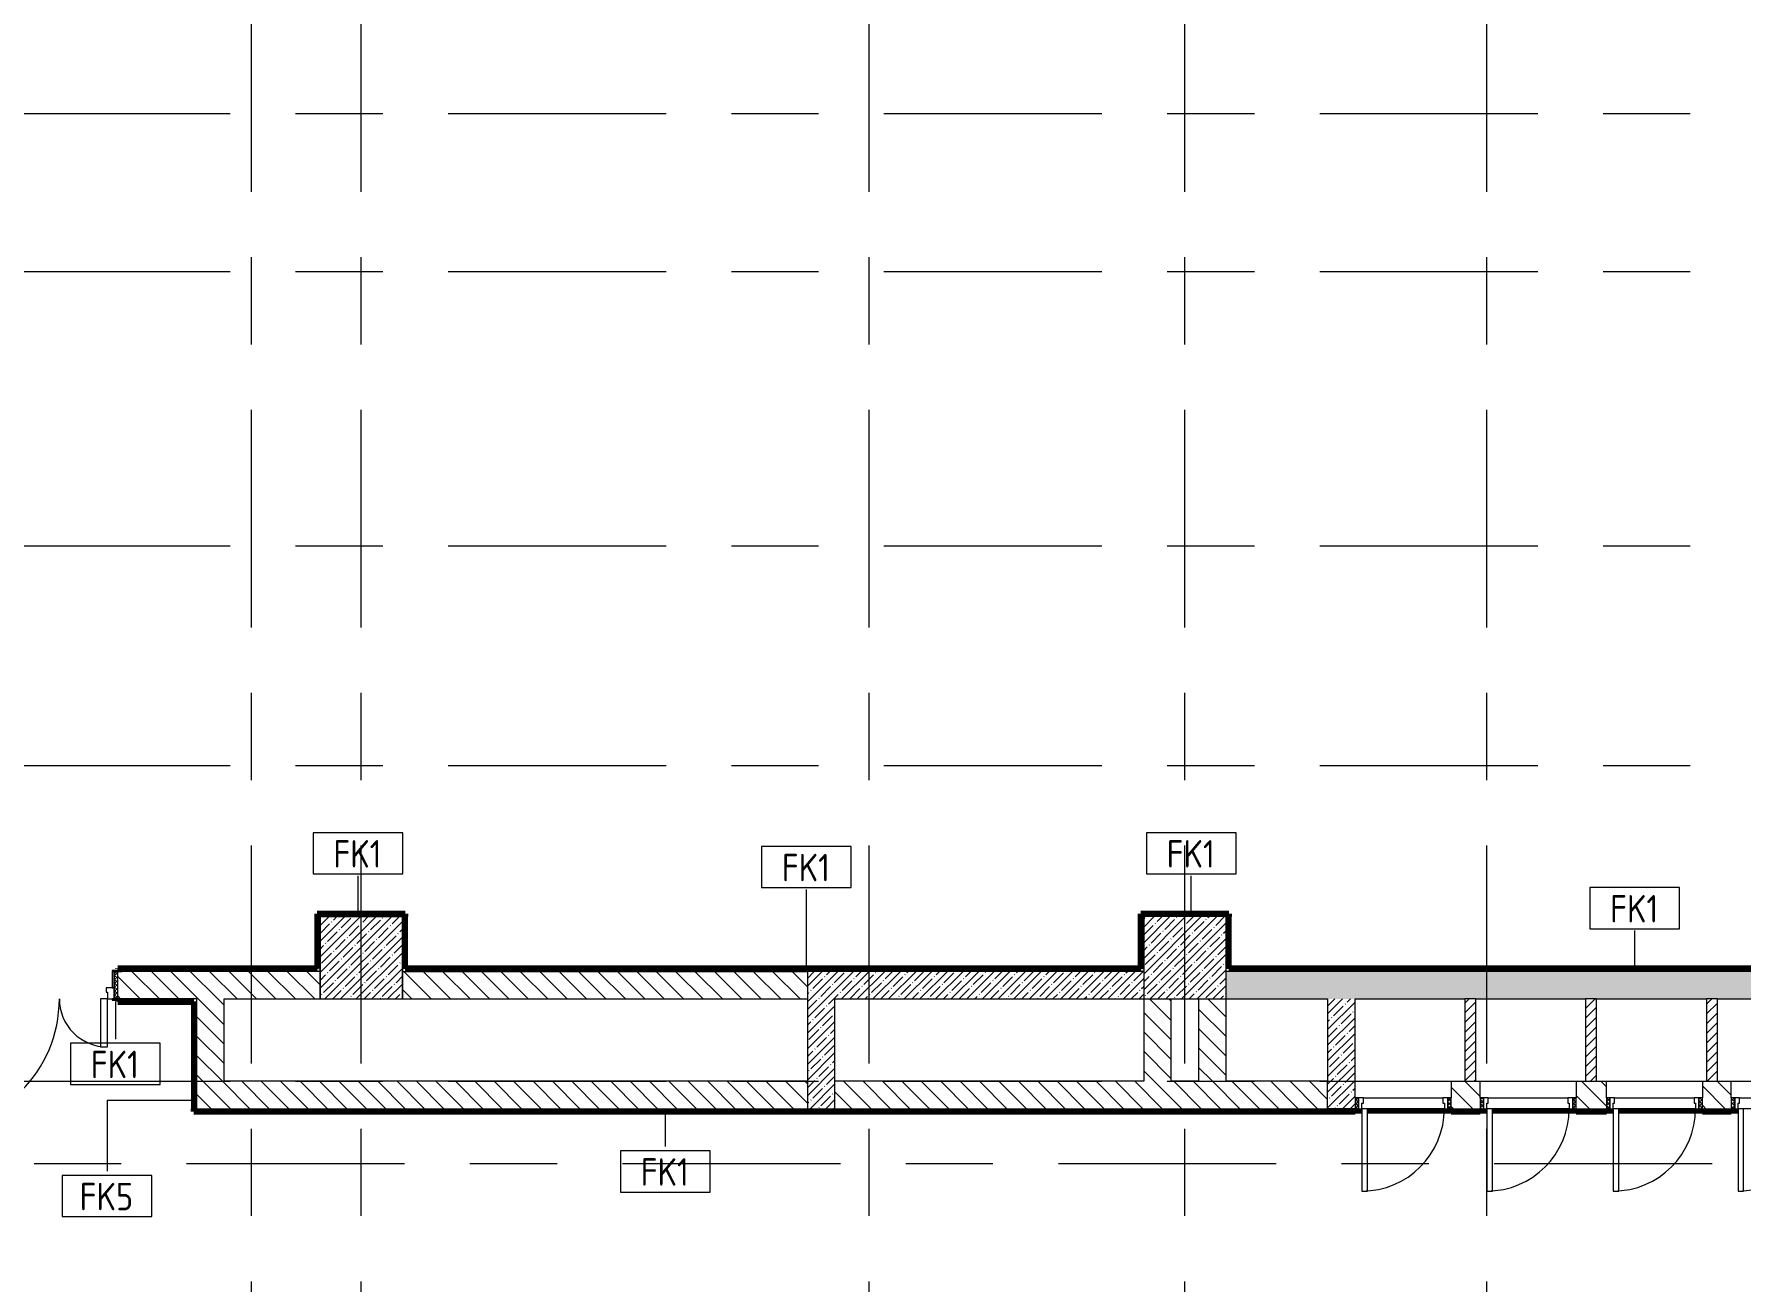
# Model space of a CAD drawing. Header units: millimetres. Extents: x 35157 to 232994, y -8553 to 29000.
# Drawn here: x 46077 to 58510, y 9639 to 18729 of the extents above; entities that cross this region are included whole.
import ezdxf

# ---------------------------------------------------------------- set-up
doc = ezdxf.new("R2010")
doc.units = ezdxf.units.MM
doc.linetypes.add('Осевая', pattern=[3175, 635, -476.25, 1587.5, -476.25])
for name, color, linetype, lineweight in [('A-DOOR', 7, 'Continuous', 9), ('A-DOOR-2', 7, 'Continuous', 13), ('A-DOOR-FRAM', 7, 'Continuous', 13), ('A-DOOR-FRAM-1', 7, 'Continuous', 9), ('A-WALL', 7, 'Continuous', 9), ('A-WALL-IDEN', 7, 'Continuous', 9), ('I-WALL', 7, 'Continuous', 9), ('S-COLS', 7, 'Continuous', 9), ('Оси-2', 7, 'Осевая', 9)]:
    doc.layers.add(name, color=color, linetype=linetype, lineweight=lineweight)
for name, color, linetype, lineweight, true_color in [('A-WALL-4', 7, 'Continuous', 9, 0xff80c0), ('A-WALL-6', 7, 'Continuous', 9, 0x8080ff), ('I-WALL-10', 7, 'Continuous', 53, 0xff80c0), ('I-WALL-12', 7, 'Continuous', 80, 0x8080ff), ('I-WALL-5', 7, 'Continuous', 9, 0xc0c0c0), ('I-WALL-9', 7, 'Continuous', 80, 0xff80c0)]:
    doc.layers.add(name, color=color, linetype=linetype, lineweight=lineweight, true_color=true_color)
doc.styles.add('GOST Common', font='GOST_Common.ttf', dxfattribs={"width": 0.9, "height": 200})
pattern_1 = [(135, (0, 0), (-70.71068, -70.71068), [])]
pattern_2 = [(45, (0, 0), (-57.02463, 57.02463), []), (45, (57.025, 0), (-57.02463, 57.02463), [100.806, -20.161, 3.353, -16.808])]
pattern_3 = [(45, (0, 0), (-35.35534, 35.35534), [])]
pattern_4 = [(0, (0, 0), (121.92, 30.48), [10.058, -81.382, 10.058, -81.382, -487.68]), (0, (0, 0), (121.92, 30.48), [-182.88, 10.058, -172.822, 10.058, -81.382, -213.36]), (0, (0, 0), (121.92, 30.48), [-457.2, 10.058, -50.902, 10.058, -142.342]), (120, (45.72, 15.24), (-87.356454, 90.345817), [10.058, -81.382, 10.058, -81.382, -487.68]), (120, (45.72, 15.24), (-87.356454, 90.345817), [-182.88, 10.058, -172.822, 10.058, -81.382, -213.36]), (120, (45.72, 15.24), (-87.356454, 90.345817), [-457.2, 10.058, -50.902, 10.058, -142.342]), (240, (60.96, 76.2), (-34.563546, -120.825817), [10.058, -81.382, 10.058, -81.382, -487.68]), (240, (60.96, 76.2), (-34.563546, -120.825817), [-182.88, 10.058, -172.822, 10.058, -81.382, -213.36]), (240, (60.96, 76.2), (-34.563546, -120.825817), [-457.2, 10.058, -50.902, 10.058, -142.342])]

# ---------------------------------------------------------------- blocks, each defined once
blk = doc.blocks.new('BSC_Колонна _Прямоугольная - 600х600-23205375-План отделки стен 2 этажа в осях 12-23')
at = {"layer": 'S-COLS'}
h = blk.add_hatch(dxfattribs=at)
h.set_pattern_fill('FP_24', color=256, style=0, pattern_type=2)
h.set_pattern_definition([(45, (-54460, -12000), (-57.02463, 57.02463), []), (45, (-54402.975, -12000), (-57.02463, 57.02463), [100.806, -20.161, 3.353, -16.808])])
h.paths.add_polyline_path([(-300, -300), (300, -300), (300, 300), (-300, 300)])
for p, q in [((300, 300), (-300, 300)), ((-300, 300), (-300, -300)), ((300, -300), (300, 300)), ((-300, -300), (300, -300))]:
    blk.add_line(p, q, dxfattribs=at)
blk = doc.blocks.new('110_Дверь_СКБ_2Ст - Д-6_л__ ДОО_Дв_1450x2100h_Дверь из раздевальной в коридор-25835678-План отделки стен 2 этажа в осях 12-23')
at = {"layer": 'A-DOOR'}
h = blk.add_hatch(dxfattribs=at)
h.set_pattern_fill('FP_26', color=256, style=0, pattern_type=2)
h.set_pattern_definition([(135, (1576.41, 164.685), (-14.14214, -14.14214), []), (225, (1576.41, 164.685), (14.14214, -14.14214), [])])
h.paths.add_polyline_path([(737.5, 100), (712.5, 100), (712.5, -100), (737.5, -100)])
at = {"layer": 'A-DOOR-FRAM-1'}
h = blk.add_hatch(dxfattribs=at)
h.set_pattern_fill('FP_27', color=256, style=0, pattern_type=2)
h.set_pattern_definition([(45, (-546.384, 164.685), (-14.1421, 14.1421), []), (135, (-546.384, 164.685), (-14.1421, -14.1421), [])])
h.paths.add_polyline_path([(-687.5, -100), (-687.5, 100), (-712.5, 100), (-712.5, -100)])
at = {"layer": 'A-DOOR'}
for centre, radius, start, end in [((662.5, 100), 950, 90, 180), ((-637.5, 100), 350, 360, 90)]:
    blk.add_arc(centre, radius, start, end, dxfattribs=at)
at = {"layer": 'A-DOOR-2'}
for p, q in [((662.5, 1050), (612.5, 1050)), ((612.5, 1050), (612.5, 100)), ((662.5, 100), (662.5, 1050)), ((-637.5, 450), (-637.5, 100)), ((-587.5, 450), (-637.5, 450)), ((-587.5, 100), (-587.5, 450)), ((-637.5, 100), (-587.5, 100)), ((612.5, 100), (662.5, 100))]:
    blk.add_line(p, q, dxfattribs=at)
at = {"layer": 'A-DOOR-FRAM'}
for p, q in [((-672.5, 108), (-742.5, 108)), ((-742.5, 108), (-742.5, 100)), ((-742.5, 100), (-672.5, 100)), ((-687.5, 100), (-712.5, 100)), ((-712.5, 100), (-712.5, -100)), ((-637.5, 100), (-687.5, 100)), ((-687.5, 100), (-687.5, 20)), ((-687.5, -100), (-687.5, 100)), ((-687.5, 20), (-627.5, 20)), ((-672.5, 20), (-687.5, 20)), ((-687.5, 20), (-687.5, -100)), ((-672.5, 100), (-672.5, 108)), ((-672.5, -100), (-672.5, 20)), ((-637.5, 50), (-637.5, 100)), ((-627.5, 50), (-637.5, 50)), ((-627.5, 20), (-627.5, 50)), ((662.5, 50), (652.5, 50)), ((652.5, 50), (652.5, 20)), ((652.5, 20), (712.5, 20)), ((662.5, 100), (662.5, 50)), ((712.5, 100), (662.5, 100)), ((767.5, 108), (697.5, 108)), ((697.5, 108), (697.5, 100)), ((697.5, 100), (767.5, 100)), ((712.5, 20), (697.5, 20)), ((697.5, 20), (697.5, -100)), ((712.5, 20), (712.5, 100)), ((737.5, 100), (712.5, 100)), ((712.5, 100), (712.5, -100)), ((712.5, -100), (712.5, 20)), ((737.5, -100), (737.5, 100)), ((767.5, 100), (767.5, 108)), ((-672.5, -100), (-742.5, -100)), ((-742.5, -100), (-742.5, -108)), ((-742.5, -108), (-672.5, -108)), ((-712.5, -100), (-687.5, -100)), ((-687.5, -100), (-672.5, -100)), ((-672.5, -108), (-672.5, -100)), ((697.5, -100), (712.5, -100)), ((767.5, -100), (697.5, -100)), ((697.5, -100), (697.5, -108)), ((697.5, -108), (767.5, -108)), ((712.5, -100), (737.5, -100)), ((767.5, -108), (767.5, -100))]:
    blk.add_line(p, q, dxfattribs=at)
blk = doc.blocks.new('110_Дверь_СКБ_1Ст - д-18 700x2100h_Технический шкаф ЭОМ и СС-23257539-План отделки стен 2 этажа в осях 12-23')
at = {"layer": 'A-DOOR'}
h = blk.add_hatch(dxfattribs=at)
h.set_pattern_fill('FP_54', color=256, style=0, pattern_type=2)
h.set_pattern_definition([(135, (1951.41, 164.685), (-14.14214, -14.14214), []), (225, (1951.41, 164.685), (14.14214, -14.14214), [])])
h.paths.add_polyline_path([(362.5, 100), (337.5, 100), (337.5, 20), (362.5, 20)])
at = {"layer": 'A-DOOR-FRAM-1'}
h = blk.add_hatch(dxfattribs=at)
h.set_pattern_fill('FP_55', color=256, style=0, pattern_type=2)
h.set_pattern_definition([(45, (-171.384, 164.685), (-14.1421, 14.1421), []), (135, (-171.384, 164.685), (-14.1421, -14.1421), [])])
h.paths.add_polyline_path([(-312.5, 100), (-337.5, 100), (-337.5, 20), (-312.5, 20)])
at = {"layer": 'A-DOOR'}
blk.add_arc((312.5, 100), 600, 90, 180, dxfattribs=at)
at = {"layer": 'A-DOOR-2'}
for p, q in [((312.5, 700), (272.5, 700)), ((272.5, 700), (272.5, 100)), ((312.5, 100), (312.5, 700)), ((272.5, 100), (312.5, 100))]:
    blk.add_line(p, q, dxfattribs=at)
at = {"layer": 'A-DOOR-FRAM'}
for p, q in [((-312.5, 100), (-337.5, 100)), ((-337.5, 100), (-337.5, 20)), ((-337.5, 20), (-312.5, 20)), ((-287.5, 100), (-312.5, 100)), ((-312.5, 100), (-312.5, 20)), ((-312.5, 20), (-312.5, 100)), ((-312.5, 20), (-277.5, 20)), ((-287.5, 60), (-287.5, 100)), ((-277.5, 60), (-287.5, 60)), ((-277.5, 20), (-277.5, 60)), ((312.5, 60), (302.5, 60)), ((302.5, 60), (302.5, 20)), ((302.5, 20), (337.5, 20)), ((312.5, 100), (312.5, 60)), ((337.5, 100), (312.5, 100)), ((337.5, 20), (337.5, 100)), ((362.5, 100), (337.5, 100)), ((337.5, 100), (337.5, 20)), ((337.5, 20), (362.5, 20)), ((362.5, 20), (362.5, 100))]:
    blk.add_line(p, q, dxfattribs=at)
at = {"layer": 'A-DOOR-FRAM-1'}
for p, q in [((-287.5, 100), (272.5, 100)), ((302.5, 20), (-277.5, 20))]:
    blk.add_line(p, q, dxfattribs=at)
blk = doc.blocks.new('М_стена_0001 - Типоразмер_без рамки-25382661-План отделки стен 2 этажа в осях 12-23')
at = {"layer": 'A-WALL-IDEN'}
for p, q in [((3.26, 1.52), (-3.27, 1.52)), ((-3.27, 1.52), (-3.27, -1.48)), ((3.26, -1.48), (3.26, 1.52)), ((-3.27, -1.48), (3.26, -1.48))]:
    blk.add_line(p, q, dxfattribs=at)

msp = doc.modelspace()

# ---------------------------------------------------------------- hatches: boundary and pattern name
at = {"layer": 'I-WALL'}
h = msp.add_hatch(dxfattribs=at)
h.set_pattern_fill('FP_63', color=256, style=0, pattern_type=2)
h.set_pattern_definition(pattern_4)
h.paths.add_polyline_path([(48160, 11920), (48160, 12320), (48140, 12320), (48140, 11920)])
h = msp.add_hatch(dxfattribs=at)
h.set_pattern_fill('FP_63', color=256, style=0, pattern_type=2)
h.set_pattern_definition(pattern_4)
h.paths.add_polyline_path([(48780, 12300), (48780, 12320), (48160, 12320), (48160, 12300), (48760, 12300)])
h = msp.add_hatch(dxfattribs=at)
h.set_pattern_fill('FP_63', color=256, style=0, pattern_type=2)
h.set_pattern_definition(pattern_4)
h.paths.add_polyline_path([(54140, 11920), (54160, 11920), (54160, 12320), (54140, 12320), (54140, 12300)])
h = msp.add_hatch(dxfattribs=at)
h.set_pattern_fill('FP_63', color=256, style=0, pattern_type=2)
h.set_pattern_definition(pattern_4)
h.paths.add_polyline_path([(54780, 12300), (54780, 12320), (54160, 12320), (54160, 12300), (54760, 12300)])
h = msp.add_hatch(dxfattribs=at)
h.set_pattern_fill('FP_63', color=256, style=0, pattern_type=2)
h.set_pattern_definition(pattern_4)
h.paths.add_polyline_path([(48780, 11900), (48780, 12300), (48760, 12300), (48760, 11900)])
h = msp.add_hatch(dxfattribs=at)
h.set_pattern_fill('FP_63', color=256, style=0, pattern_type=2)
h.set_pattern_definition(pattern_4)
h.paths.add_polyline_path([(54780, 11900), (54780, 12300), (54760, 12300), (54760, 11900)])
h = msp.add_hatch(dxfattribs=at)
h.set_pattern_fill('FP_20', color=256, style=0, pattern_type=2)
h.set_pattern_definition(pattern_1)
h.paths.add_polyline_path([(47460.7, 11700), (48160, 11700), (48160, 11900), (46685.7, 11900), (46685.7, 11700), (47260.7, 11700)])
h.paths.add_polyline_path([(51710, 11700), (51710, 11900), (48760, 11900), (48760, 11700), (50228.9, 11700)])
h.paths.add_polyline_path([(44760.7, 11700), (45235.7, 11700), (45235.7, 11900), (42760, 11900), (42760, 11700), (44560.7, 11700)])
h = msp.add_hatch(dxfattribs=at)
h.set_pattern_fill('FP_63', color=256, style=0, pattern_type=2)
h.set_pattern_definition(pattern_4)
h.paths.add_polyline_path([(44227.6, 11900), (45205.7, 11900), (45205.7, 11908), (45235.7, 11908), (45235.7, 11920), (42780, 11920), (42780, 11900)])
h.paths.add_polyline_path([(48160, 11900), (48160, 11920), (46685.7, 11920), (46685.7, 11908), (46715.7, 11908), (46715.7, 11900), (47228.2, 11900)])
h = msp.add_hatch(dxfattribs=at)
h.set_pattern_fill('FP_63', color=256, style=0, pattern_type=2)
h.set_pattern_definition(pattern_4)
h.paths.add_polyline_path([(51710, 11900), (54160, 11900), (54160, 11920), (48780, 11920), (48780, 11900), (50228.9, 11900)])
h = msp.add_hatch(dxfattribs=at)
h.set_pattern_fill('FP_18', color=256, style=0, pattern_type=2)
h.set_pattern_definition(pattern_2)
h.paths.add_polyline_path([(51710, 10900), (51910, 10900), (51910, 11900), (51710, 11900), (51710, 11100)])
h = msp.add_hatch(dxfattribs=at)
h.set_pattern_fill('FP_18', color=256, style=0, pattern_type=2)
h.set_pattern_definition(pattern_2)
h.paths.add_polyline_path([(53229.5, 11700), (54160, 11700), (54160, 11900), (51910, 11900), (51910, 11700)])
h = msp.add_hatch(dxfattribs=at)
h.set_pattern_fill('FP_18', color=256, style=0, pattern_type=2)
h.set_pattern_definition(pattern_2)
h.paths.add_polyline_path([(55700, 11700), (60160, 11700), (60160, 11900), (54760, 11900), (54760, 11700), (55500, 11700)])
h.paths.add_polyline_path([(64460, 11700), (66160, 11700), (66160, 11900), (60760, 11900), (60760, 11700), (64380, 11700)])
h = msp.add_hatch(dxfattribs=at)
h.set_pattern_fill('FP_63', color=256, style=0, pattern_type=2)
h.set_pattern_definition(pattern_4)
h.paths.add_polyline_path([(60160, 11900), (60160, 11920), (54780, 11920), (54780, 11900), (59230.9, 11900)])
h = msp.add_hatch(dxfattribs=at)
h.set_pattern_fill('FP_63', color=256, style=0, pattern_type=2)
h.set_pattern_definition(pattern_4)
h.paths.add_polyline_path([(47240.7, 11680), (47240.7, 11700), (46715.7, 11698.9), (46715.7, 11692), (46685.7, 11692), (46685.7, 11680), (47239.7, 11680)])
h.paths.add_polyline_path([(45235.7, 11680), (45235.7, 11692), (45205.7, 11692), (45205.7, 11700), (44760.7, 11700), (44760.7, 11680), (45205.7, 11680)])
h = msp.add_hatch(dxfattribs=at)
h.set_pattern_fill('FP_63', color=256, style=0, pattern_type=2)
h.set_pattern_definition(pattern_4)
h.paths.add_polyline_path([(47260.7, 10900), (47260.7, 11700), (47240.7, 11700), (47240.7, 10900)])
h = msp.add_hatch(dxfattribs=at)
h.set_pattern_fill('FP_20', color=256, style=0, pattern_type=2)
h.set_pattern_definition(pattern_1)
h.paths.add_polyline_path([(47260.7, 11100), (47460.7, 11100), (47460.7, 11700), (47260.7, 11700)])
h = msp.add_hatch(dxfattribs=at)
h.set_pattern_fill('FP_20', color=256, style=0, pattern_type=2)
h.set_pattern_definition(pattern_1)
h.paths.add_polyline_path([(54360, 11100), (54360, 11700), (54160, 11700), (54160, 11100)])
h = msp.add_hatch(dxfattribs=at)
h.set_pattern_fill('FP_20', color=256, style=0, pattern_type=2)
h.set_pattern_definition(pattern_1)
h.paths.add_polyline_path([(54560, 11100), (54760, 11100), (54760, 11700), (54560, 11700)])
h = msp.add_hatch(dxfattribs=at)
h.set_pattern_fill('FP_18', color=256, style=0, pattern_type=2)
h.set_pattern_definition(pattern_2)
h.paths.add_polyline_path([(55700, 10900), (55700, 11700), (55500, 11700), (55500, 10900)])
h = msp.add_hatch(dxfattribs=at)
h.set_pattern_fill('FP_22', color=256, style=0, pattern_type=2)
h.set_pattern_definition(pattern_3)
h.paths.add_polyline_path([(56499.2, 11100), (56579.2, 11100), (56579.2, 11700), (56499.2, 11700), (56499.2, 11533.6)])
h = msp.add_hatch(dxfattribs=at)
h.set_pattern_fill('FP_22', color=256, style=0, pattern_type=2)
h.set_pattern_definition(pattern_3)
h.paths.add_polyline_path([(57379.2, 11100), (57459.2, 11100), (57459.2, 11700), (57379.2, 11700), (57379.2, 11533.6)])
h = msp.add_hatch(dxfattribs=at)
h.set_pattern_fill('FP_22', color=256, style=0, pattern_type=2)
h.set_pattern_definition(pattern_3)
h.paths.add_polyline_path([(58259.2, 11100), (58339.2, 11100), (58339.2, 11700), (58259.2, 11700)])
h = msp.add_hatch(dxfattribs=at)
h.set_pattern_fill('FP_20', color=256, style=0, pattern_type=2)
h.set_pattern_definition(pattern_1)
h.paths.add_polyline_path([(57530, 10900), (57530, 11100), (57310, 11100), (57310, 10900)])
h.paths.add_polyline_path([(61160, 10900), (61160, 11100), (59340, 11100), (59340, 10900), (60731.2, 10900)])
h.paths.add_polyline_path([(51710, 10900), (51710, 11100), (47260.7, 11100), (47260.7, 10900), (50228.9, 10900)])
h.paths.add_polyline_path([(51910, 10900), (55500, 10900), (55500, 11100), (51910, 11100)])
h.paths.add_polyline_path([(58230, 10900), (58440, 10900), (58440, 11100), (58230, 11100), (58230, 10980)])
h.paths.add_polyline_path([(56400, 10900), (56610, 10900), (56610, 11100), (56400, 11100), (56400, 10980)])
h = msp.add_hatch(dxfattribs=at)
h.set_pattern_fill('FP_63', color=256, style=0, pattern_type=2)
h.set_pattern_definition(pattern_4)
h.paths.add_polyline_path([(57310, 10880), (57530, 10880), (57530, 10900), (57310, 10900)])
h.paths.add_polyline_path([(58230, 10880), (58440, 10880), (58440, 10900), (58230, 10900)])
h.paths.add_polyline_path([(61360, 10880), (61360, 10900), (59140, 10900), (59140, 10880), (60731.2, 10880)])
h.paths.add_polyline_path([(56610, 10880), (56610, 10900), (56400, 10900), (56400, 10880)])
h.paths.add_polyline_path([(55700, 10880), (55700, 10900), (47240.7, 10900), (47240.7, 10880), (54729.9, 10880)])
at = {"layer": 'S-COLS'}
h = msp.add_hatch(dxfattribs=at)
h.set_pattern_fill('FP_18', color=256, style=0, pattern_type=2)
h.set_pattern_definition(pattern_2)
h.paths.add_polyline_path([(48760, 11700), (48760, 12300), (48160, 12300), (48160, 11700)])

# ---------------------------------------------------------------- linework, layer by layer
at = {"layer": 'A-WALL'}
for p, q in [((48140, 12320), (48140, 11920)), ((48780, 11920), (48780, 12300)), ((54780, 11920), (54780, 12300)), ((48160, 11900), (46715.7, 11900)), ((48760, 11900), (51710, 11900)), ((54140, 11920), (54139, 11920)), ((47260.7, 11700), (46715.7, 11700)), ((56579.2, 11700), (56499.2, 11700)), ((57459.2, 11700), (57379.2, 11700)), ((58339.2, 11700), (58259.2, 11700)), ((47240.7, 11680), (47240.7, 10900)), ((51710, 11100), (51710, 10900)), ((51910, 10900), (51910, 11100)), ((55500, 10900), (55500, 11100)), ((56499.2, 11100), (56579.2, 11100)), ((57379.2, 11100), (57459.2, 11100)), ((58259.2, 11100), (58339.2, 11100)), ((47260.7, 10900), (51710, 10900)), ((51910, 10900), (55500, 10900)), ((56400, 10900), (56610, 10900)), ((57310, 10900), (57530, 10900)), ((58230, 10900), (58440, 10900))]:
    msp.add_line(p, q, dxfattribs=at)
at = {"layer": 'A-WALL-4'}
for p, q in [((48139, 11920), (48140, 11920)), ((48781, 11920), (54139, 11920)), ((54780, 11920), (60139, 11920))]:
    msp.add_line(p, q, dxfattribs=at)
at = {"layer": 'A-WALL-6'}
for p, q in [((47240.7, 11680), (47239.7, 11680)), ((47239.7, 10880), (47240.7, 10880))]:
    msp.add_line(p, q, dxfattribs=at)
at = {"layer": 'A-WALL-IDEN'}
for p, q in [((48436.4, 12320.5), (48436.4, 12597.2)), ((54506.4, 12320.5), (54506.4, 12597.2)), ((51703.1, 11920.5), (51703.1, 12497.2)), ((57736.9, 11920.5), (57736.9, 12197.2)), ((46668.9, 11679.5), (46668.9, 11407)), ((46608.7, 10960.1), (46608.7, 10444.2)), ((47240.2, 10960.1), (46608.7, 10960.1)), ((50674.9, 10879.5), (50674.9, 10623.7))]:
    msp.add_line(p, q, dxfattribs=at)
at = {"layer": 'I-WALL-10'}
for p, q in [((55700, 10880), (55750, 10880)), ((55750, 10879), (55700, 10879)), ((55790, 10880), (56400, 10880)), ((56400, 10879), (55790, 10879)), ((56610, 10880), (56660, 10880)), ((56660, 10879), (56610, 10879)), ((56700, 10880), (57310, 10880)), ((57310, 10879), (56700, 10879)), ((57530, 10880), (57580, 10880)), ((57580, 10879), (57530, 10879)), ((57620, 10880), (58230, 10880)), ((58230, 10879), (57620, 10879)), ((58440, 10880), (58490, 10880)), ((58490, 10879), (58440, 10879))]:
    msp.add_line(p, q, dxfattribs=at)
at = {"layer": 'I-WALL-12'}
for p, q in [((47239.7, 11680), (47239.7, 10879)), ((47240.7, 10880), (47240.7, 10900))]:
    msp.add_line(p, q, dxfattribs=at)
at = {"layer": 'I-WALL-5'}
for p, q in [((48780, 12320), (48780, 12320)), ((54780, 12320), (54780, 12320)), ((48160, 11700), (48160, 12300)), ((48160, 12300), (48760, 12300)), ((48760, 12300), (48760, 11700)), ((46685.7, 11920), (46685.7, 11908)), ((51710, 11900), (51710, 11100)), ((54160, 11900), (51710, 11900)), ((60160, 11900), (54760, 11900)), ((46685.7, 11692), (46685.7, 11680)), ((47260.7, 11700), (47260.7, 10900)), ((47460.7, 11700), (48160, 11700)), ((47460.7, 11100), (47460.7, 11700)), ((48760, 11700), (51710, 11700)), ((51910, 11100), (51910, 11700)), ((51910, 11700), (54160, 11700)), ((54160, 11700), (54160, 11100)), ((54360, 11100), (54360, 11700)), ((54560, 11700), (54560, 11100)), ((54760, 11100), (54760, 11700)), ((54760, 11700), (55500, 11700)), ((55500, 11700), (55500, 11100)), ((55700, 10980), (55700, 11700)), ((55700, 11700), (56499.2, 11700)), ((56499.2, 11700), (56499.2, 11100)), ((56579.2, 11100), (56579.2, 11700)), ((56579.2, 11700), (57379.2, 11700)), ((57379.2, 11700), (57379.2, 11100)), ((57459.2, 11100), (57459.2, 11700)), ((57459.2, 11700), (58259.2, 11700)), ((58259.2, 11700), (58259.2, 11100)), ((58339.2, 11100), (58339.2, 11700)), ((58339.2, 11700), (59140, 11700)), ((51710, 11100), (47460.7, 11100)), ((54160, 11100), (51910, 11100)), ((54560, 11100), (54360, 11100)), ((55500, 11100), (54760, 11100)), ((55700, 11100), (56499.2, 11100)), ((56400, 11100), (56400, 10980)), ((56579.2, 11100), (57379.2, 11100)), ((56610, 10980), (56610, 11100)), ((57310, 11100), (57310, 10980)), ((57459.2, 11100), (58259.2, 11100)), ((57530, 10980), (57530, 11100)), ((58230, 11100), (58230, 10980)), ((58339.2, 11100), (59140, 11100)), ((58440, 10980), (58440, 11100)), ((51710, 10900), (51910, 10900)), ((55700, 10900), (55500, 10900)), ((55700, 10880), (55700, 10900)), ((56400, 10900), (56400, 10880)), ((56610, 10880), (56610, 10900)), ((57310, 10900), (57310, 10880)), ((57530, 10880), (57530, 10900)), ((58230, 10900), (58230, 10880)), ((58440, 10880), (58440, 10900))]:
    msp.add_line(p, q, dxfattribs=at)
at = {"layer": 'I-WALL-9'}
for p, q in [((48781, 12321), (48139, 12321)), ((48139, 12321), (48139, 11921)), ((48140, 12320), (48780, 12320)), ((48780, 12320), (48780, 12300)), ((48781, 11920), (48781, 12321)), ((54781, 12321), (54139, 12321)), ((54139, 12321), (54139, 11921)), ((54140, 12320), (54780, 12320)), ((54140, 11920), (54140, 12320)), ((54780, 12320), (54780, 12300)), ((54781, 11920), (54781, 12321)), ((48139, 11921), (46685.7, 11921)), ((46685.7, 11921), (46685.7, 11920)), ((46685.7, 11920), (48139, 11920)), ((54139, 11921), (48780, 11921)), ((48780, 11920), (48781, 11920)), ((60139, 11921), (54780, 11921)), ((47239.7, 11680), (46685.7, 11680)), ((46685.7, 11680), (46685.7, 11679)), ((46685.7, 11679), (47239.7, 11679)), ((47239.7, 10879), (55700, 10879)), ((55700, 10880), (47240.7, 10880)), ((55700, 10879), (55700, 10880)), ((56610, 10880), (56400, 10880)), ((56400, 10880), (56400, 10879)), ((56400, 10879), (56610, 10879)), ((56610, 10879), (56610, 10880)), ((57530, 10880), (57310, 10880)), ((57310, 10880), (57310, 10879)), ((57310, 10879), (57530, 10879)), ((57530, 10879), (57530, 10880)), ((58440, 10880), (58230, 10880)), ((58230, 10880), (58230, 10879)), ((58230, 10879), (58440, 10879)), ((58440, 10879), (58440, 10880))]:
    msp.add_line(p, q, dxfattribs=at)
at = {"layer": 'S-COLS'}
for p, q in [((48760, 12300), (48160, 12300)), ((48160, 12300), (48160, 11900)), ((48760, 11900), (48760, 12300)), ((48160, 11900), (48160, 11700)), ((48760, 11700), (48760, 11900)), ((48160, 11700), (48760, 11700))]:
    msp.add_line(p, q, dxfattribs=at)
at = {"layer": 'Оси-2'}
for p, q in [((47660, 593.7), (47660, 24898.1)), ((48460, 593.7), (48460, 24898.1)), ((52160, 593.7), (52160, 24898.1)), ((54460, 593.7), (54460, 24898.1)), ((56660, 593.7), (56660, 24898.1)), ((38456.8, 18150), (82200, 18150)), ((38456.8, 17000), (82200, 17000)), ((38456.8, 15000), (81600, 15000)), ((38456.8, 13400), (81600, 13400)), ((38456.8, 11100), (82200, 11100)), ((39726.8, 10500), (82200, 10500))]:
    msp.add_line(p, q, dxfattribs=at)

# ---------------------------------------------------------------- block references
at = {"layer": 'A-DOOR', "rotation": 180}
for name, p in [('110_Дверь_СКБ_2Ст - Д-6_л__ ДОО_Дв_1450x2100h_Дверь из раздевальной в коридор-25835678-План отделки стен 2 этажа в осях 12-23', (45973.2, 11800)), ('110_Дверь_СКБ_1Ст - д-18 700x2100h_Технический шкаф ЭОМ и СС-23257539-План отделки стен 2 этажа в осях 12-23', (56062.5, 11000)), ('110_Дверь_СКБ_1Ст - д-18 700x2100h_Технический шкаф ЭОМ и СС-23257539-План отделки стен 2 этажа в осях 12-23', (56972.5, 11000)), ('110_Дверь_СКБ_1Ст - д-18 700x2100h_Технический шкаф ЭОМ и СС-23257539-План отделки стен 2 этажа в осях 12-23', (57892.5, 11000)), ('110_Дверь_СКБ_1Ст - д-18 700x2100h_Технический шкаф ЭОМ и СС-23257539-План отделки стен 2 этажа в осях 12-23', (58802.5, 11000))]:
    msp.add_blockref(name, p, dxfattribs=at)
at = {"layer": 'A-WALL-IDEN', "xscale": 99.99999999999993, "yscale": 99.99999999999993, "zscale": 99.99999999999993}
for p in [(48437.2, 12758.8), (51703.9, 12658.8), (54507.2, 12758.8), (57737.7, 12358.8), (46669.7, 11224.5), (50675.7, 10441.2), (46609.5, 10261.8)]:
    msp.add_blockref('М_стена_0001 - Типоразмер_без рамки-25382661-План отделки стен 2 этажа в осях 12-23', p, dxfattribs=at)
at = {"layer": 'S-COLS'}
msp.add_blockref('BSC_Колонна _Прямоугольная - 600х600-23205375-План отделки стен 2 этажа в осях 12-23', (54460, 12000), dxfattribs=at)

# ---------------------------------------------------------------- texts
at = {"layer": 'A-WALL-IDEN', "char_height": 200, "attachment_point": 1, "style": 'GOST Common'}
for s, insert, width in [('FK1', (48256.9, 12856.8), 447.342), ('FK1', (54326.9, 12856.8), 447.342), ('FK1', (51523.6, 12756.8), 447.342), ('FK1', (57557.5, 12456.8), 447.342), ('FK1', (46489.5, 11322.6), 447.342), ('FK1', (50495.4, 10539.2), 447.342), ('FK5', (46408.5, 10359.8), 497.848)]:
    msp.add_mtext(s, dxfattribs=dict(at, insert=insert, width=width))

doc.saveas('drawing.dxf')
